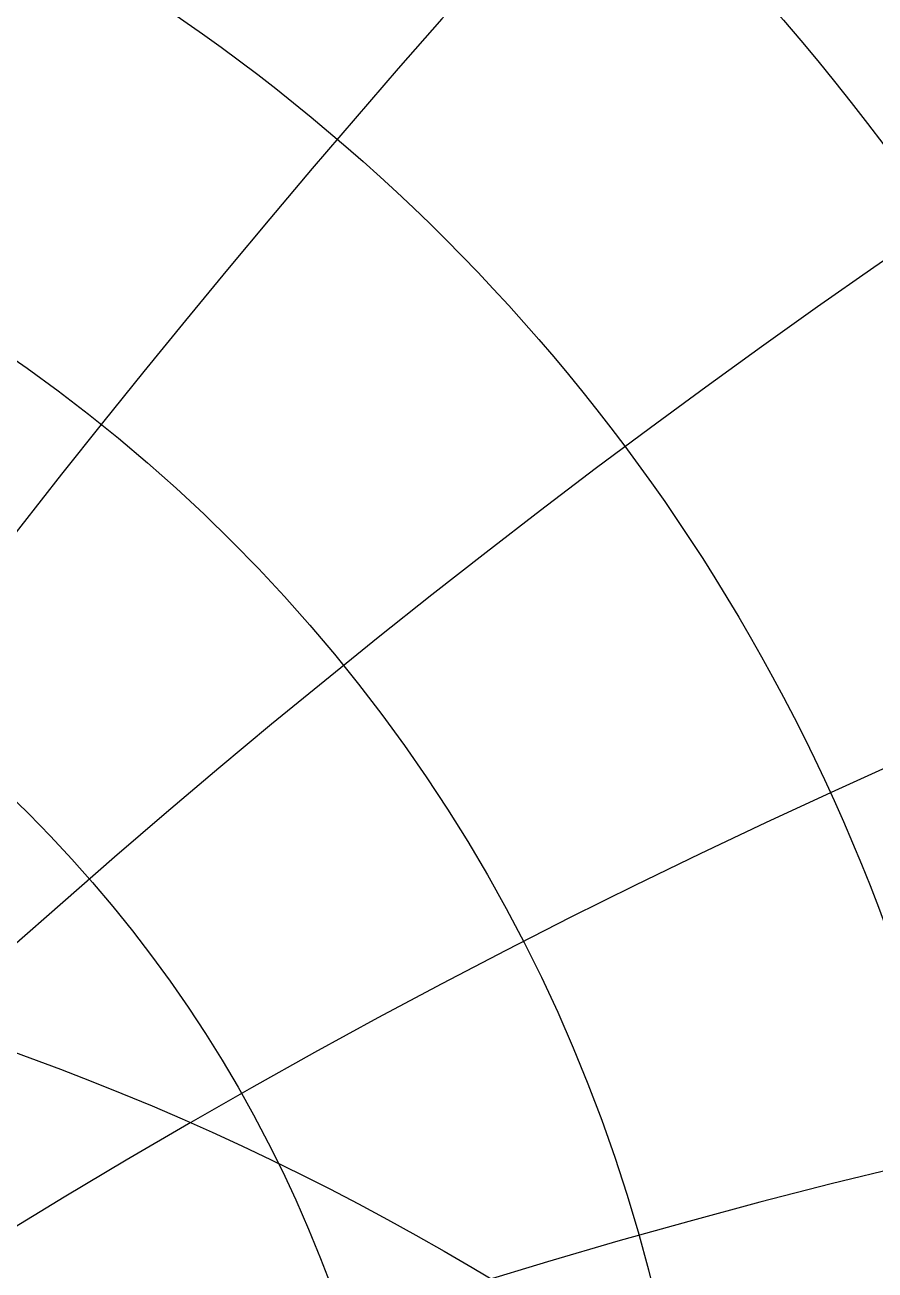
# Model space of a CAD drawing. Header units: millimetres. Extents: x -69 to 69, y -69 to 71.
# Drawn here: x 10.02 to 19.28, y 25.22 to 38.78 of the extents above; entities that cross this region are included whole.
import ezdxf

# ---------------------------------------------------------------- set-up
doc = ezdxf.new("R2010")
doc.units = ezdxf.units.MM
for name, color, linetype in [('CUT_OUTER', 1, 'Continuous'), ('ENGRAVE', 7, 'Continuous'), ('ENGRAVE_FINE', 8, 'Continuous')]:
    doc.layers.add(name, color=color, linetype=linetype)

msp = doc.modelspace()

# ---------------------------------------------------------------- linework, layer by layer
at = {"layer": 'CUT_OUTER'}
msp.add_arc((-0.0002, -0.0002), 69.3899, 142.382592, 87.802904, dxfattribs=at)
at = {"layer": 'ENGRAVE'}
for centre, radius in [((0, 0), 68.4), ((0, 28.424), 36.7224), ((0, 26.228), 32.1226), ((0, 24.4499), 27.9737), ((0, 23.0047), 24.1772), ((0, 0), 44.7739), ((0, 21.8307), 20.6582), ((0, 20.8822), 17.3584), ((0, 20.1254), 14.2308), ((0, 19.5353), 11.237), ((0, 0), 29.3085)]:
    msp.add_circle(centre, radius, dxfattribs=at)
for centre, radius, start, end in [((0, 31.1576), 41.9068, 131.64088, 48.35912), ((0, 34.6003), 47.863, 158.93428, 21.06572), ((0, 39.0076), 54.8629, 178.03137, 1.96863), ((0, 44.7739), 63.3199, 193.623472, 346.376528)]:
    msp.add_arc(centre, radius, start, end, dxfattribs=at)
at = {"layer": 'ENGRAVE_FINE'}
for centre, radius, start, end in [((359.1049, -44.7739), 364.6446, 162.097312, 175.849134), ((359.1049, -44.7739), 364.6446, 162.097312, 175.849134), ((173.9699, -44.7739), 185.1349, 144.020094, 171.645408), ((173.9699, -44.7739), 185.1349, 144.020094, 171.645408), ((-109.6732, -44.7739), 126.6398, 12.666469, 54.396525), ((-109.6732, -44.7739), 126.6398, 12.666469, 54.396525), ((109.6732, -44.7739), 126.6398, 125.603475, 167.333531), ((109.6732, -44.7739), 126.6398, 125.603475, 167.333531), ((-75.4617, -44.7739), 98.5082, 17.146853, 73.284845), ((-75.4617, -44.7739), 98.5082, 17.146853, 73.284845), ((75.4617, -44.7739), 98.5082, 106.715155, 162.853147), ((75.4617, -44.7739), 98.5082, 106.715155, 162.853147), ((-53.1317, -44.7739), 82.6582, 21.864224, 92.68985), ((-53.1317, -44.7739), 82.6582, 21.864224, 92.68985), ((53.1317, -44.7739), 82.6582, 87.31015, 158.135776), ((53.1317, -44.7739), 82.6582, 87.31015, 158.135776), ((-36.5577, -44.7739), 73.1155, 26.898951, 108.68574), ((-36.5577, -44.7739), 73.1155, 26.898951, 108.68574), ((36.5577, -44.7739), 73.1155, 71.31426, 153.101049), ((36.5577, -44.7739), 73.1155, 71.31426, 153.101049)]:
    msp.add_arc(centre, radius, start, end, dxfattribs=at)

doc.saveas('drawing.dxf')
